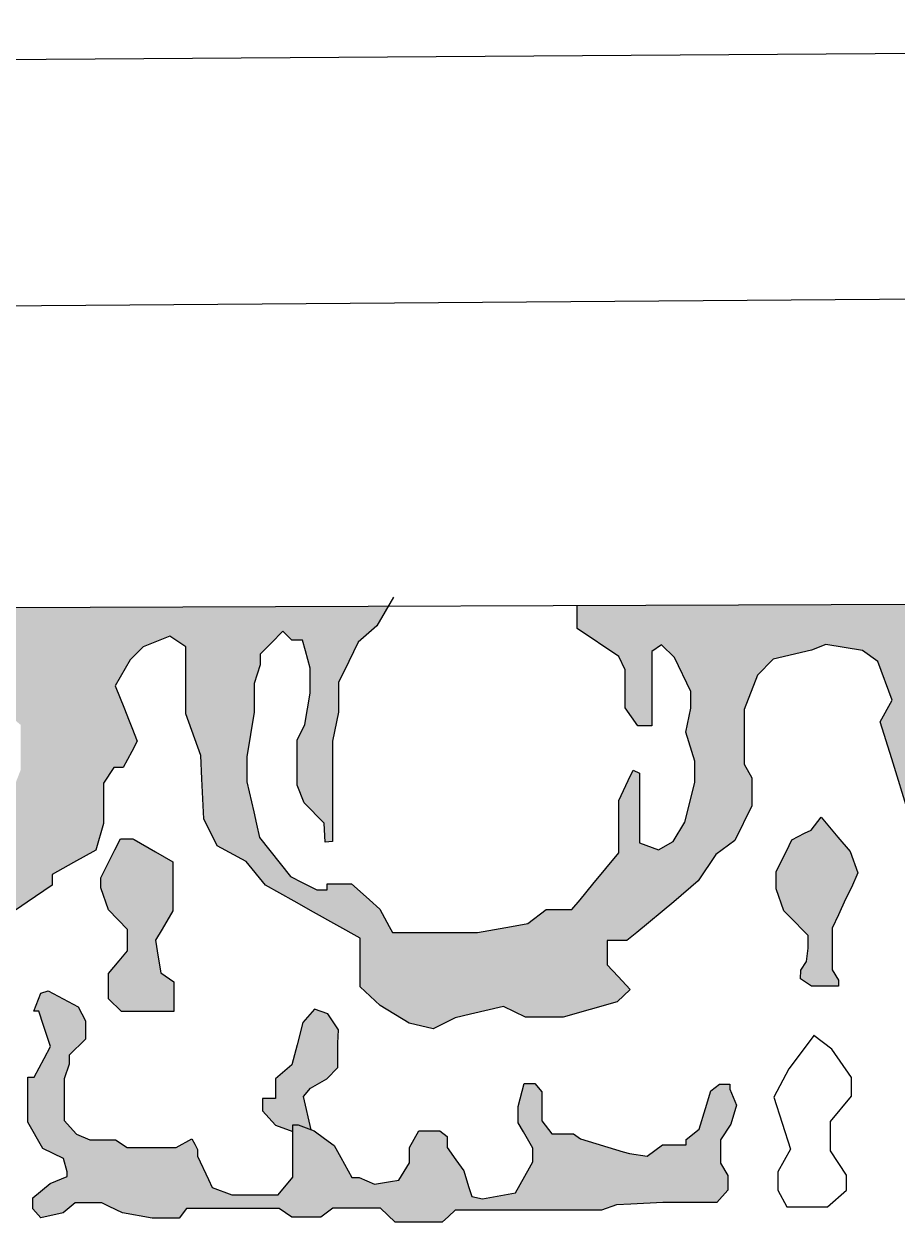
# Model space of a CAD drawing. Header units: inches. Extents: x 155 to 361, y 91 to 381.
# Drawn here: x 334.198 to 335.371, y 294.935 to 296.545 of the extents above; entities that cross this region are included whole.
import ezdxf

# ---------------------------------------------------------------- set-up
doc = ezdxf.new("R2010")
doc.units = ezdxf.units.IN
doc.header["$MEASUREMENT"] = 0
doc.layers.add('çziigi', color=10, linetype='Continuous')

msp = doc.modelspace()

# ---------------------------------------------------------------- hatches: boundary and pattern name
at = {"layer": 'çziigi'}
h = msp.add_hatch(color=256, dxfattribs=at)
h.dxf.hatch_style = 1
h.paths.add_polyline_path([(338.5759, 295.6747), (338.5759, 295.7039), (338.5662, 295.7284), (338.5564, 295.7528), (338.5424, 295.7672), (338.5424, 295.777), (339.0693, 295.779), (339.0693, 295.7568), (339.0503, 295.7268), (339.0381, 295.7074), (339.0265, 295.689), (339.0265, 295.6619), (339.0294, 295.5526), (339.0389, 295.5202), (339.0665, 295.4613), (339.0744, 295.4446), (339.1014, 295.4257), (339.1552, 295.3737), (339.1897, 295.3579), (339.2116, 295.3516), (339.2193, 295.2652), (339.1939, 295.2806), (339.1521, 295.2966), (339.1219, 295.3267), (339.0557, 295.3647), (339.0106, 295.4021), (338.9843, 295.4405), (338.9727, 295.4855), (338.9727, 295.5426), (338.9529, 295.5662), (338.9307, 295.5927), (338.9189, 295.6324), (338.9189, 295.6637), (338.9309, 295.6955), (338.9038, 295.7058), (338.8662, 295.7201), (338.837, 295.7201), (338.8276, 295.7015), (338.8035, 295.7015), (338.7809, 295.7015), (338.765, 295.7142), (338.7419, 295.7142), (338.7309, 295.6933), (338.7178, 295.6428), (338.7126, 295.6232), (338.7126, 295.5945), (338.7126, 295.5731), (338.7244, 295.5473), (338.7346, 295.5248), (338.7309, 295.4946), (338.729, 295.4786), (338.7057, 295.4786), (338.6771, 295.4786), (338.6298, 295.4516), (338.61, 295.4208), (338.571, 295.3879), (338.5448, 295.3658), (338.4917, 295.3437), (338.4495, 295.3262), (338.4252, 295.2954), (338.395, 295.2729), (338.3702, 295.2545), (338.3598, 295.2564), (338.356, 295.3507), (338.3695, 295.3507), (338.3932, 295.3612), (338.4342, 295.3793), (338.4555, 295.4024), (338.4663, 295.4141), (338.4847, 295.4417), (338.5216, 295.4971), (338.5292, 295.5212), (338.5385, 295.5504), (338.5619, 295.5745), (338.5619, 295.6362)])
h.paths.add_polyline_path([(337.6591, 295.7265), (337.6485, 295.7518), (337.6485, 295.7736), (338.16, 295.7755), (338.1518, 295.7377), (338.1304, 295.7171), (338.1234, 295.6805), (338.1234, 295.6545), (338.1234, 295.6238), (338.1445, 295.5395), (338.1612, 295.5103), (338.1612, 295.4889), (338.1799, 295.4559), (338.2068, 295.4364), (338.2289, 295.4204), (338.2461, 295.4079), (338.2761, 295.3666), (338.3111, 295.3507), (338.338, 295.3507), (338.356, 295.3507), (338.3598, 295.2564), (338.328, 295.2625), (338.295, 295.2828), (338.2664, 295.3234), (338.2505, 295.3461), (338.202, 295.3542), (338.1444, 295.3718), (338.1207, 295.4026), (338.0918, 295.4402), (338.0773, 295.4591), (338.0504, 295.48), (338.0261, 295.4989), (338.0261, 295.5195), (337.9898, 295.5697), (337.9497, 295.5845), (337.9236, 295.5942), (337.8887, 295.5942), (337.8618, 295.5681), (337.8418, 295.5487), (337.8418, 295.5093), (337.8525, 295.4638), (337.8386, 295.4389), (337.8001, 295.4224), (337.7636, 295.4067), (337.7172, 295.3869), (337.6812, 295.3715), (337.6435, 295.3373), (337.6076, 295.3047), (337.5913, 295.2701), (337.578, 295.2422), (337.5446, 295.2422), (337.5248, 295.2608), (337.51, 295.2669), (337.4936, 295.353), (337.5105, 295.3499), (337.547, 295.3499), (337.5741, 295.3622), (337.5995, 295.3935), (337.621, 295.4199), (337.6537, 295.4553), (337.6742, 295.4775), (337.7063, 295.5121), (337.7063, 295.5284), (337.7063, 295.5655), (337.718, 295.6269), (337.718, 295.6611), (337.6968, 295.6858)])
h.paths.add_polyline_path([(337.1136, 295.6624), (337.1136, 295.6921), (337.1015, 295.7345), (337.0888, 295.7345), (337.0707, 295.7164), (337.0515, 295.6972), (337.0279, 295.6972), (337.0086, 295.7203), (336.9987, 295.6956), (336.9768, 295.6648), (336.9724, 295.6412), (336.9724, 295.5973), (336.9561, 295.4957), (336.9305, 295.4562), (336.9132, 295.4296), (336.8969, 295.4045), (336.8575, 295.3855), (336.8295, 295.3721), (336.785, 295.3324), (336.755, 295.3057), (336.7438, 295.2717), (336.7315, 295.2539), (336.6953, 295.2406), (336.6625, 295.2406), (336.6246, 295.2406), (336.6094, 295.241), (336.6071, 295.3354), (336.6422, 295.3354), (336.6722, 295.3589), (336.6841, 295.3682), (336.7416, 295.3832), (336.7657, 295.3895), (336.796, 295.4301), (336.8206, 295.463), (336.8397, 295.4885), (336.8397, 295.5331), (336.8204, 295.5912), (336.8204, 295.624), (336.8204, 295.6493), (336.8204, 295.6803), (336.8204, 295.7084), (336.7932, 295.7318), (336.7755, 295.7471), (336.7754, 295.7702), (337.3217, 295.7723), (337.3353, 295.7325), (337.3136, 295.7251), (337.3035, 295.6901), (337.2942, 295.658), (337.2849, 295.6255), (337.2876, 295.6041), (337.2926, 295.564), (337.3013, 295.4955), (337.3212, 295.4689), (337.3334, 295.4525), (337.3509, 295.4291), (337.3878, 295.4076), (337.4107, 295.3942), (337.4279, 295.3728), (337.4627, 295.3587), (337.4936, 295.353), (337.51, 295.2669), (337.4929, 295.274), (337.4665, 295.2641), (337.4466, 295.2566), (337.427, 295.2566), (337.411, 295.2921), (337.3995, 295.3178), (337.3428, 295.3487), (337.3137, 295.3729), (337.2818, 295.385), (337.2492, 295.3973), (337.2032, 295.441), (337.1768, 295.5076), (337.1616, 295.5458), (337.1284, 295.5954), (337.1136, 295.6176)])
h.paths.add_polyline_path([(336.2411, 295.6353), (336.23, 295.6996), (336.2054, 295.7263), (336.1798, 295.7391), (336.1581, 295.7296), (336.1425, 295.7068), (336.118, 295.7068), (336.1024, 295.7068), (336.074, 295.7146), (336.0506, 295.6968), (336.0387, 295.6877), (336.0501, 295.6434), (336.0569, 295.6168), (336.0569, 295.5441), (336.0394, 295.5035), (336.0148, 295.446), (335.9893, 295.4172), (335.9603, 295.4011), (335.9023, 295.3687), (335.8536, 295.3416), (335.8322, 295.3147), (335.7999, 295.2947), (335.8071, 295.2674), (335.8102, 295.2557), (335.7653, 295.2238), (335.7296, 295.2238), (335.6996, 295.2355), (335.6826, 295.2302), (335.6826, 295.3648), (335.7172, 295.35), (335.7406, 295.35), (335.7646, 295.3646), (335.8084, 295.381), (335.8339, 295.3905), (335.8617, 295.409), (335.8927, 295.4517), (335.902, 295.4786), (335.9065, 295.4915), (335.9222, 295.5366), (335.93, 295.5589), (335.93, 295.5738), (335.9061, 295.6465), (335.8985, 295.6697), (335.8879, 295.702), (335.8693, 295.7248), (335.8587, 295.7378), (335.8508, 295.7475), (335.8507, 295.7667), (336.4461, 295.769), (336.4488, 295.7433), (336.4355, 295.7418), (336.4291, 295.7152), (336.4204, 295.6783), (336.4109, 295.6383), (336.4025, 295.6031), (336.3945, 295.5692), (336.3945, 295.5362), (336.4207, 295.48), (336.4311, 295.4576), (336.4582, 295.4237), (336.4739, 295.4041), (336.4923, 295.3811), (336.5447, 295.357), (336.6019, 295.3354), (336.6071, 295.3354), (336.6094, 295.241), (336.5828, 295.2417), (336.5522, 295.2417), (336.531, 295.2333), (336.4881, 295.264), (336.4698, 295.2918), (336.4414, 295.3146), (336.4176, 295.3337), (336.3503, 295.3771), (336.3036, 295.4073), (336.2818, 295.4411), (336.2547, 295.4833), (336.2547, 295.5413), (336.2547, 295.578), (336.2547, 295.6109)])
h.paths.add_polyline_path([(334.9413, 295.7556), (334.9413, 295.7632), (335.5781, 295.7656), (335.5826, 295.7506), (335.5745, 295.7319), (335.5622, 295.7167), (335.5524, 295.7046), (335.5401, 295.6893), (335.5239, 295.6693), (335.5239, 295.66), (335.506, 295.66), (335.4943, 295.66), (335.4669, 295.66), (335.4452, 295.6325), (335.4452, 295.6167), (335.4452, 295.5957), (335.4452, 295.5624), (335.4575, 295.5396), (335.4702, 295.516), (335.4809, 295.516), (335.4996, 295.5028), (335.5159, 295.4913), (335.5406, 295.4476), (335.5553, 295.4217), (335.5704, 295.4067), (335.6007, 295.3768), (335.6196, 295.3705), (335.6587, 295.3705), (335.6693, 295.3705), (335.6826, 295.3648), (335.6826, 295.2302), (335.6745, 295.2277), (335.6517, 295.2277), (335.606, 295.2577), (335.6132, 295.2867), (335.6132, 295.3078), (335.5893, 295.3223), (335.5536, 295.3439), (335.5182, 295.3653), (335.4683, 295.3792), (335.4344, 295.4226), (335.4074, 295.4571), (335.3871, 295.483), (335.3642, 295.5574), (335.3488, 295.6073), (335.3647, 295.6365), (335.3457, 295.6884), (335.3251, 295.7029), (335.2756, 295.7113), (335.2566, 295.7035), (335.2048, 295.6912), (335.1837, 295.6701), (335.1658, 295.6239), (335.1658, 295.6), (335.1658, 295.5504), (335.1764, 295.5321), (335.1764, 295.4942), (335.1535, 295.4477), (335.1279, 295.4288), (335.1039, 295.3937), (335.0716, 295.3653), (335.0215, 295.3242), (335.0082, 295.3133), (334.982, 295.3133), (334.982, 295.2808), (334.9964, 295.2652), (335.0129, 295.2475), (334.9952, 295.2311), (334.9228, 295.2103), (334.8721, 295.2103), (334.8426, 295.2248), (334.798, 295.2142), (334.7777, 295.2094), (334.7479, 295.1948), (334.7156, 295.2025), (334.6766, 295.2259), (334.6499, 295.251), (334.6499, 295.2894), (334.6499, 295.3164), (334.5873, 295.3514), (334.5611, 295.3661), (334.5224, 295.3878), (334.4965, 295.4193), (334.4577, 295.4405), (334.4398, 295.4769), (334.437, 295.5306), (334.4359, 295.5619), (334.4157, 295.6179), (334.4157, 295.6772), (334.4157, 295.708), (334.3939, 295.7225), (334.3581, 295.708), (334.3407, 295.6906), (334.3205, 295.6554), (334.3329, 295.6246), (334.3383, 295.611), (334.3428, 295.5997), (334.3502, 295.5812), (334.3429, 295.5675), (334.3314, 295.546), (334.3189, 295.546), (334.3049, 295.525), (334.3049, 295.5099), (334.3049, 295.4791), (334.3049, 295.4707), (334.2947, 295.4348), (334.2645, 295.418), (334.2358, 295.4021), (334.2358, 295.3878), (334.2023, 295.3649), (334.1721, 295.3442), (334.1178, 295.3442), (334.087, 295.3442), (334.0219, 295.3099), (334.0029, 295.2903), (334.0224, 295.2713), (334.0482, 295.2635), (334.0482, 295.2545), (334.0499, 295.2349), (334.0258, 295.2243), (334.0067, 295.2158), (333.9866, 295.2158), (333.8797, 295.2132), (333.8346, 295.2132), (333.8346, 295.2511), (333.8346, 295.271), (333.8084, 295.2917), (333.7861, 295.3094), (333.7614, 295.3296), (333.7109, 295.3522), (333.6937, 295.3522), (333.6513, 295.3522), (333.626, 295.3738), (333.6003, 295.3958), (333.5574, 295.4144), (333.5247, 295.3964), (333.5247, 295.3594), (333.5102, 295.3278), (333.4983, 295.3017), (333.4732, 295.3017), (333.4506, 295.3152), (333.4317, 295.3603), (333.4216, 295.3844), (333.4118, 295.4076), (333.3934, 295.3998), (333.3786, 295.3936), (333.3488, 295.3811), (333.3278, 295.3531), (333.3155, 295.3366), (333.2988, 295.3144), (333.2719, 295.3144), (333.2403, 295.3144), (333.2186, 295.3269), (333.1942, 295.3756), (333.1942, 295.4117), (333.2312, 295.4505), (333.2583, 295.4713), (333.298, 295.5836), (333.3151, 295.6321), (333.3211, 295.6492), (333.3211, 295.6936), (333.2952, 295.718), (333.2828, 295.7297), (333.2828, 295.7569), (333.7374, 295.7586), (333.7474, 295.738), (333.7346, 295.6997), (333.7091, 295.6778), (333.7091, 295.6432), (333.7091, 295.6158), (333.7091, 295.5802), (333.6607, 295.5638), (333.6607, 295.6313), (333.6607, 295.6742), (333.6434, 295.6742), (333.6215, 295.6742), (333.6132, 295.6304), (333.6073, 295.5985), (333.6024, 295.5727), (333.6024, 295.5173), (333.6187, 295.49), (333.6306, 295.4699), (333.6662, 295.4517), (333.7, 295.4343), (333.7334, 295.4171), (333.7954, 295.3852), (333.8193, 295.3728), (333.8487, 295.3504), (333.898, 295.3504), (333.9345, 295.3504), (333.971, 295.3504), (333.9929, 295.3504), (334.0139, 295.3504), (334.0714, 295.375), (334.092, 295.3839), (334.14, 295.4044), (334.159, 295.4535), (334.1678, 295.4762), (334.1839, 295.5177), (334.1936, 295.5427), (334.1936, 295.5729), (334.1936, 295.603), (334.1645, 295.6277), (334.1379, 295.6502), (334.1152, 295.6979), (334.0973, 295.7357), (334.0806, 295.7357), (334.0728, 295.7599), (334.6874, 295.7622), (334.6722, 295.7361), (334.6473, 295.7141), (334.6346, 295.6881), (334.6209, 295.6602), (334.6209, 295.6204), (334.6126, 295.5811), (334.6126, 295.5511), (334.6126, 295.5135), (334.6126, 295.47), (334.6126, 295.4463), (334.6028, 295.4457), (334.6013, 295.471), (334.5744, 295.4983), (334.5652, 295.522), (334.5652, 295.5468), (334.5652, 295.5827), (334.5756, 295.6035), (334.5825, 295.6458), (334.5825, 295.6793), (334.5762, 295.7025), (334.5722, 295.717), (334.5582, 295.717), (334.5461, 295.729), (334.53, 295.7128), (334.5156, 295.6982), (334.5156, 295.684), (334.5073, 295.6585), (334.5073, 295.6204), (334.4975, 295.5602), (334.4975, 295.5267), (334.5067, 295.4862), (334.5105, 295.4696), (334.5146, 295.4516), (334.556, 295.3993), (334.5721, 295.3912), (334.5918, 295.3814), (334.6057, 295.3814), (334.6057, 295.3895), (334.6167, 295.3895), (334.6306, 295.3895), (334.6381, 295.3895), (334.6537, 295.3756), (334.6625, 295.3678), (334.6764, 295.3555), (334.689, 295.3323), (334.6935, 295.324), (334.7237, 295.324), (334.7827, 295.324), (334.8076, 295.324), (334.8533, 295.3323), (334.875, 295.3362), (334.8996, 295.3548), (334.9343, 295.3548), (334.9453, 295.3681), (334.9626, 295.3891), (334.9974, 295.4311), (334.9974, 295.4594), (334.9974, 295.5013), (335.0102, 295.5284), (335.0167, 295.5422), (335.0254, 295.5381), (335.0254, 295.503), (335.0254, 295.4724), (335.0254, 295.4579), (335.0254, 295.4446), (335.0507, 295.4354), (335.0704, 295.4464), (335.086, 295.4724), (335.0941, 295.5042), (335.0997, 295.5262), (335.0997, 295.5545), (335.0877, 295.5932), (335.0941, 295.6255), (335.0941, 295.6481), (335.0721, 295.6938), (335.0547, 295.7105), (335.042, 295.7018), (335.042, 295.6683), (335.042, 295.655), (335.042, 295.6198), (335.042, 295.6018), (335.0229, 295.6018), (335.0061, 295.6261), (335.0061, 295.6521), (335.0061, 295.677), (334.9975, 295.6949), (334.9413, 295.7325)])
h.paths.add_polyline_path([(333.5527, 295.5065), (333.544, 295.5278), (333.5376, 295.5434), (333.5358, 295.5662), (333.5234, 295.5945), (333.512, 295.6203), (333.5045, 295.5951), (333.5017, 295.5785), (333.4971, 295.5504), (333.4971, 295.5358), (333.4971, 295.516), (333.4971, 295.5022), (333.4883, 295.4858), (333.4805, 295.4713), (333.4805, 295.456), (333.4865, 295.4436), (333.501, 295.4312), (333.5131, 295.4312), (333.5326, 295.4408), (333.5527, 295.4767), (333.5527, 295.4859)], flags=16)
h = msp.add_hatch(color=256, dxfattribs=at)
h.dxf.hatch_style = 1
h.paths.add_polyline_path([(334.3015, 295.3976), (334.3126, 295.4198), (334.3203, 295.4352), (334.3277, 295.45), (334.3444, 295.45), (334.3459, 295.4491), (334.3748, 295.4324), (334.3979, 295.419), (334.3979, 295.3851), (334.3979, 295.3532), (334.3836, 295.3288), (334.3749, 295.3139), (334.3785, 295.2911), (334.3818, 295.2697), (334.3992, 295.2578), (334.3992, 295.2371), (334.3992, 295.2179), (334.3555, 295.2179), (334.3289, 295.2179), (334.3118, 295.2349), (334.3118, 295.2689), (334.3259, 295.2859), (334.3373, 295.2997), (334.3373, 295.3281), (334.3118, 295.3547), (334.3015, 295.3843)])
h.paths.add_polyline_path([(335.2226, 295.4336), (335.23, 295.4487), (335.2472, 295.4574), (335.256, 295.4618), (335.2696, 295.4793), (335.292, 295.4524), (335.3083, 295.433), (335.3189, 295.4041), (335.31, 295.3848), (335.3023, 295.3687), (335.2925, 295.3479), (335.284, 295.3299), (335.284, 295.3163), (335.284, 295.2894), (335.284, 295.2738), (335.2925, 295.2599), (335.2925, 295.2518), (335.2835, 295.2518), (335.2562, 295.2518), (335.2418, 295.2617), (335.2423, 295.2733), (335.2495, 295.285), (335.2521, 295.3029), (335.2521, 295.3203), (335.2266, 295.3459), (335.2192, 295.3532), (335.2091, 295.3826), (335.2091, 295.4063)])
h = msp.add_hatch(color=256, dxfattribs=at)
h.dxf.hatch_style = 1
h.paths.add_polyline_path([(334.5595, 295.023), (334.5595, 295.0473), (334.5595, 295.0656), (334.5665, 295.0656), (334.5878, 295.0577), (334.6021, 295.0473), (334.6148, 295.0381), (334.6239, 295.0216), (334.6386, 294.9949), (334.6487, 294.9949), (334.669, 294.9859), (334.6908, 294.9894), (334.7017, 294.9911), (334.7161, 295.0146), (334.7161, 295.0354), (334.7286, 295.0577), (334.7484, 295.0577), (334.7569, 295.0577), (334.7668, 295.0498), (334.7668, 295.0354), (334.7786, 295.0186), (334.789, 295.0039), (334.7955, 294.983), (334.7997, 294.9693), (334.8143, 294.9661), (334.8584, 294.9745), (334.8772, 295.0077), (334.882, 295.0161), (334.882, 295.0344), (334.8693, 295.0562), (334.8623, 295.0682), (334.8623, 295.0904), (334.8703, 295.1211), (334.8847, 295.1211), (334.8941, 295.1102), (334.8941, 295.0849), (334.8941, 295.0711), (334.9075, 295.0537), (334.9367, 295.0537), (334.9461, 295.0468), (335.0033, 295.0295), (335.0116, 295.027), (335.0355, 295.0235), (335.0563, 295.0389), (335.088, 295.0389), (335.088, 295.0458), (335.1053, 295.0597), (335.1138, 295.0874), (335.1211, 295.1115), (335.1326, 295.1201), (335.1465, 295.1201), (335.1465, 295.1136), (335.1554, 295.0919), (335.1479, 295.0666), (335.1341, 295.0453), (335.1341, 295.03), (335.1341, 295.0141), (335.144, 294.9978), (335.144, 294.978), (335.1291, 294.9612), (335.0925, 294.9612), (335.0568, 294.9612), (335.0137, 294.9592), (334.9942, 294.9583), (334.9741, 294.9508), (334.9473, 294.9508), (334.9027, 294.9508), (334.8814, 294.9508), (334.8492, 294.9508), (334.8324, 294.9508), (334.8055, 294.9508), (334.7961, 294.9508), (334.7773, 294.9508), (334.7684, 294.9427), (334.7599, 294.935), (334.7243, 294.935), (334.697, 294.935), (334.6772, 294.9536), (334.6564, 294.9536), (334.6272, 294.9536), (334.6133, 294.9536), (334.597, 294.9417), (334.5841, 294.9417), (334.5578, 294.9417), (334.541, 294.9531), (334.5042, 294.9531), (334.4928, 294.9531), (334.4532, 294.9531), (334.4299, 294.9531), (334.4165, 294.9531), (334.4066, 294.9402), (334.3704, 294.9402), (334.3303, 294.9472), (334.3125, 294.9561), (334.3026, 294.961), (334.2812, 294.961), (334.2669, 294.961), (334.2505, 294.9472), (334.2208, 294.9407), (334.2099, 294.9526), (334.2099, 294.9675), (334.2332, 294.9868), (334.256, 294.9962), (334.256, 295.0026), (334.251, 295.0204), (334.2233, 295.0338), (334.2034, 295.0691), (334.2034, 295.0973), (334.2034, 295.1295), (334.2118, 295.1295), (334.2252, 295.1547), (334.2337, 295.1709), (334.2242, 295.1993), (334.2178, 295.2183), (334.2113, 295.2183), (334.2207, 295.2424), (334.2305, 295.2459), (334.2707, 295.2242), (334.2806, 295.2054), (334.2806, 295.1806), (334.2588, 295.1593), (334.2588, 295.1474), (334.2518, 295.1276), (334.2518, 295.1034), (334.2518, 295.0716), (334.2687, 295.0532), (334.2865, 295.0453), (334.3212, 295.0453), (334.3366, 295.0354), (334.3643, 295.0354), (334.3911, 295.0354), (334.4025, 295.0354), (334.4238, 295.0468), (334.4276, 295.0397), (334.4313, 295.0327), (334.4313, 295.0235), (334.4461, 294.9924), (334.4511, 294.9816), (334.4773, 294.9716), (334.5065, 294.9716), (334.5194, 294.9716), (334.5397, 294.9716), (334.5595, 294.9953)])
h.paths.add_polyline_path([(333.8809, 295.1785), (333.8856, 295.195), (333.8668, 295.2004), (333.8346, 295.2132), (333.8797, 295.2132), (333.9866, 295.2158), (333.9938, 295.2158), (333.9938, 295.1965), (333.9491, 295.1965), (333.9491, 295.1832), (333.9491, 295.1503), (333.9303, 295.1237), (333.8809, 295.1347), (333.8809, 295.148)])
h.paths.add_polyline_path([(334.0651, 295.0808), (334.0651, 295.0958), (334.0651, 295.1186), (334.0525, 295.1296), (334.0525, 295.1603), (334.0793, 295.1603), (334.0793, 295.1784), (334.0667, 295.206), (334.0929, 295.218), (334.1031, 295.1958), (334.1135, 295.173), (334.1265, 295.1447), (334.1431, 295.1107), (334.1305, 295.0792), (334.1235, 295.0618), (334.1235, 295.043), (334.1037, 295.0162), (334.1037, 294.9973), (334.1037, 294.9863), (334.1202, 294.9658), (334.0478, 294.9658), (334.0651, 294.9942), (334.0651, 295.0186), (334.054, 295.0312), (334.054, 295.0698), (334.0651, 295.0698)])
h = msp.add_hatch(color=256, dxfattribs=at)
h.dxf.hatch_style = 1
h.paths.add_polyline_path([(334.558, 295.1465), (334.565, 295.1733), (334.5728, 295.2034), (334.5885, 295.2213), (334.6064, 295.215), (334.6206, 295.1934), (334.6196, 295.1755), (334.6196, 295.1427), (334.6049, 295.1273), (334.5829, 295.1148), (334.5735, 295.1038), (334.5839, 295.0591), (334.5665, 295.0656), (334.5595, 295.0656), (334.5595, 295.0565), (334.5361, 295.065), (334.5184, 295.0843), (334.5184, 295.1011), (334.5361, 295.1011), (334.5361, 295.1276)])

# ---------------------------------------------------------------- linework, layer by layer
for p, q in [((341.1476, 296.545), (332.6966, 296.4864)), ((341.8908, 296.2258), (332.7117, 296.1544)), ((341.6609, 295.7889), (332.7393, 295.7548)), ((334.6948, 295.7748), (334.6722, 295.7361)), ((334.9413, 295.7556), (334.9413, 295.7632)), ((334.9413, 295.7325), (334.9413, 295.7556)), ((334.5461, 295.729), (334.53, 295.7128)), ((334.5582, 295.717), (334.5461, 295.729)), ((334.6722, 295.7361), (334.6473, 295.7141)), ((334.9975, 295.6949), (334.9413, 295.7325)), ((334.3939, 295.7225), (334.3581, 295.708)), ((334.4157, 295.708), (334.3939, 295.7225)), ((334.53, 295.7128), (334.5156, 295.6982)), ((334.5722, 295.717), (334.5582, 295.717)), ((334.5762, 295.7025), (334.5722, 295.717)), ((334.6473, 295.7141), (334.6346, 295.6881)), ((335.0547, 295.7105), (335.042, 295.7018)), ((335.0721, 295.6938), (335.0547, 295.7105)), ((335.2756, 295.7113), (335.2566, 295.7035)), ((335.3251, 295.7029), (335.2756, 295.7113)), ((334.3581, 295.708), (334.3407, 295.6906)), ((334.4157, 295.6772), (334.4157, 295.708)), ((334.5156, 295.6982), (334.5156, 295.684)), ((334.5825, 295.6793), (334.5762, 295.7025)), ((335.0061, 295.677), (334.9975, 295.6949)), ((335.042, 295.7018), (335.042, 295.6683)), ((335.2566, 295.7035), (335.2048, 295.6912)), ((335.3457, 295.6884), (335.3251, 295.7029)), ((334.3407, 295.6906), (334.3205, 295.6554)), ((334.5156, 295.684), (334.5073, 295.6585)), ((334.5825, 295.6458), (334.5825, 295.6793)), ((334.6346, 295.6881), (334.6209, 295.6602)), ((335.0941, 295.6481), (335.0721, 295.6938)), ((335.2048, 295.6912), (335.1837, 295.6701)), ((335.3647, 295.6365), (335.3457, 295.6884)), ((334.4157, 295.6179), (334.4157, 295.6772)), ((335.0061, 295.6521), (335.0061, 295.677)), ((335.042, 295.6683), (335.042, 295.655)), ((335.1837, 295.6701), (335.1658, 295.6239)), ((334.3205, 295.6554), (334.3329, 295.6246)), ((334.5073, 295.6585), (334.5073, 295.6204)), ((334.6209, 295.6602), (334.6209, 295.6204)), ((335.0061, 295.6261), (335.0061, 295.6521)), ((335.042, 295.655), (335.042, 295.6198)), ((335.0941, 295.6255), (335.0941, 295.6481)), ((334.5756, 295.6035), (334.5825, 295.6458)), ((335.3488, 295.6073), (335.3647, 295.6365)), ((334.3329, 295.6246), (334.3383, 295.611)), ((334.4359, 295.5619), (334.4157, 295.6179)), ((334.5073, 295.6204), (334.4975, 295.5602)), ((334.6209, 295.6204), (334.6126, 295.5811)), ((335.0229, 295.6018), (335.0061, 295.6261)), ((335.042, 295.6198), (335.042, 295.6018)), ((335.0877, 295.5932), (335.0941, 295.6255)), ((335.1658, 295.6239), (335.1658, 295.6)), ((334.3383, 295.611), (334.3428, 295.5997)), ((334.3428, 295.5997), (334.3502, 295.5812)), ((334.5652, 295.5827), (334.5756, 295.6035)), ((335.042, 295.6018), (335.0229, 295.6018)), ((335.1658, 295.6), (335.1658, 295.5504)), ((335.3642, 295.5574), (335.3488, 295.6073)), ((334.5652, 295.5468), (334.5652, 295.5827)), ((335.0997, 295.5545), (335.0877, 295.5932)), ((334.3429, 295.5675), (334.3314, 295.546)), ((334.3502, 295.5812), (334.3429, 295.5675)), ((334.3429, 295.5675), (334.3429, 295.5675)), ((334.6126, 295.5811), (334.6126, 295.5511)), ((334.437, 295.5306), (334.4359, 295.5619)), ((334.4975, 295.5602), (334.4975, 295.5267)), ((334.6126, 295.5511), (334.6126, 295.5135)), ((335.0997, 295.5262), (335.0997, 295.5545)), ((335.1658, 295.5504), (335.1764, 295.5321)), ((335.3871, 295.483), (335.3642, 295.5574)), ((334.3189, 295.546), (334.3049, 295.525)), ((334.3314, 295.546), (334.3189, 295.546)), ((334.5652, 295.522), (334.5652, 295.5468)), ((335.0102, 295.5284), (335.0167, 295.5422)), ((335.0167, 295.5422), (335.0254, 295.5381)), ((335.0254, 295.5381), (335.0254, 295.503)), ((334.3049, 295.525), (334.3049, 295.5099)), ((334.4398, 295.4769), (334.437, 295.5306)), ((334.4975, 295.5267), (334.5067, 295.4862)), ((334.5744, 295.4983), (334.5652, 295.522)), ((334.9974, 295.5013), (335.0102, 295.5284)), ((335.0941, 295.5042), (335.0997, 295.5262)), ((335.1764, 295.5321), (335.1764, 295.4942)), ((334.3049, 295.5099), (334.3049, 295.4791)), ((334.6126, 295.5135), (334.6126, 295.47)), ((334.9974, 295.4594), (334.9974, 295.5013)), ((335.0254, 295.503), (335.0254, 295.4724)), ((335.086, 295.4724), (335.0941, 295.5042)), ((334.5067, 295.4862), (334.5105, 295.4696)), ((334.6013, 295.471), (334.5744, 295.4983)), ((335.1764, 295.4942), (335.1535, 295.4477)), ((334.3049, 295.4707), (334.2947, 295.4348)), ((334.3049, 295.4791), (334.3049, 295.4707)), ((334.4577, 295.4405), (334.4398, 295.4769)), ((334.5105, 295.4696), (334.5146, 295.4516)), ((334.6028, 295.4457), (334.6013, 295.471)), ((334.6126, 295.47), (334.6126, 295.4463)), ((335.0254, 295.4724), (335.0254, 295.4579)), ((335.0704, 295.4464), (335.086, 295.4724)), ((335.256, 295.4618), (335.2696, 295.4793)), ((335.2696, 295.4793), (335.292, 295.4524)), ((334.9974, 295.4311), (334.9974, 295.4594)), ((335.0254, 295.4579), (335.0254, 295.4446)), ((335.23, 295.4487), (335.2472, 295.4574)), ((335.2472, 295.4574), (335.256, 295.4618)), ((334.3203, 295.4352), (334.3277, 295.45)), ((334.3277, 295.45), (334.3444, 295.45)), ((334.3444, 295.45), (334.3459, 295.4491)), ((334.3459, 295.4491), (334.3748, 295.4324)), ((334.4965, 295.4193), (334.4577, 295.4405)), ((334.5146, 295.4516), (334.556, 295.3993)), ((334.6126, 295.4463), (334.6028, 295.4457)), ((335.0254, 295.4446), (335.0507, 295.4354)), ((335.0507, 295.4354), (335.0704, 295.4464)), ((335.1535, 295.4477), (335.1279, 295.4288)), ((335.2226, 295.4336), (335.23, 295.4487)), ((335.292, 295.4524), (335.3083, 295.433)), ((334.2947, 295.4348), (334.2645, 295.418)), ((334.3126, 295.4198), (334.3203, 295.4352)), ((334.3748, 295.4324), (334.3979, 295.419)), ((334.9626, 295.3891), (334.9974, 295.4311)), ((335.1279, 295.4288), (335.1039, 295.3937)), ((335.2091, 295.4063), (335.2226, 295.4336)), ((335.3083, 295.433), (335.3189, 295.4041)), ((334.2645, 295.418), (334.2358, 295.4021)), ((334.3015, 295.3976), (334.3126, 295.4198)), ((334.3979, 295.419), (334.3979, 295.3851)), ((334.5224, 295.3878), (334.4965, 295.4193)), ((335.2091, 295.3826), (335.2091, 295.4063)), ((334.2358, 295.4021), (334.2358, 295.3878)), ((334.3015, 295.3843), (334.3015, 295.3976)), ((334.556, 295.3993), (334.5721, 295.3912)), ((334.5721, 295.3912), (334.5918, 295.3814)), ((334.6057, 295.3814), (334.6057, 295.3895)), ((334.6057, 295.3895), (334.6167, 295.3895)), ((334.6167, 295.3895), (334.6306, 295.3895)), ((334.6306, 295.3895), (334.6381, 295.3895)), ((334.6381, 295.3895), (334.6381, 295.3895)), ((334.6381, 295.3895), (334.6537, 295.3756)), ((334.9453, 295.3681), (334.9626, 295.3891)), ((335.1039, 295.3937), (335.0716, 295.3653)), ((335.3189, 295.4041), (335.31, 295.3848)), ((334.2358, 295.3878), (334.2023, 295.3649)), ((334.3118, 295.3547), (334.3015, 295.3843)), ((334.3979, 295.3851), (334.3979, 295.3532)), ((334.5611, 295.3661), (334.5224, 295.3878)), ((334.5918, 295.3814), (334.6057, 295.3814)), ((334.6537, 295.3756), (334.6625, 295.3678)), ((335.2192, 295.3532), (335.2091, 295.3826)), ((335.31, 295.3848), (335.3023, 295.3687)), ((334.2023, 295.3649), (334.1721, 295.3442)), ((334.5873, 295.3514), (334.5611, 295.3661)), ((334.6625, 295.3678), (334.6625, 295.3678)), ((334.6625, 295.3678), (334.6764, 295.3555)), ((334.9343, 295.3548), (334.9453, 295.3681)), ((335.0716, 295.3653), (335.0215, 295.3242)), ((335.3023, 295.3687), (335.2925, 295.3479)), ((334.3373, 295.3281), (334.3118, 295.3547)), ((334.3979, 295.3532), (334.3836, 295.3288)), ((334.6499, 295.3164), (334.5873, 295.3514)), ((334.6764, 295.3555), (334.689, 295.3323)), ((334.875, 295.3362), (334.8996, 295.3548)), ((334.8996, 295.3548), (334.9343, 295.3548)), ((335.2266, 295.3459), (335.2192, 295.3532)), ((335.2521, 295.3203), (335.2266, 295.3459)), ((335.2925, 295.3479), (335.284, 295.3299)), ((334.3373, 295.2997), (334.3373, 295.3281)), ((334.3836, 295.3288), (334.3749, 295.3139)), ((334.689, 295.3323), (334.6935, 295.324)), ((334.8076, 295.324), (334.8533, 295.3323)), ((334.8533, 295.3323), (334.875, 295.3362)), ((335.0215, 295.3242), (335.0082, 295.3133)), ((335.284, 295.3299), (335.284, 295.3163)), ((334.3749, 295.3139), (334.3785, 295.2911)), ((334.6499, 295.2894), (334.6499, 295.3164)), ((334.6935, 295.324), (334.7237, 295.324)), ((334.7237, 295.324), (334.7827, 295.324)), ((334.7827, 295.324), (334.8076, 295.324)), ((335.0082, 295.3133), (334.982, 295.3133)), ((334.982, 295.3133), (334.982, 295.2808)), ((335.2521, 295.3029), (335.2521, 295.3203)), ((335.284, 295.3163), (335.284, 295.2894)), ((334.3259, 295.2859), (334.3373, 295.2997)), ((335.2495, 295.285), (335.2521, 295.3029)), ((334.3118, 295.2689), (334.3259, 295.2859)), ((334.3785, 295.2911), (334.3818, 295.2697)), ((334.6499, 295.251), (334.6499, 295.2894)), ((334.982, 295.2808), (334.9964, 295.2652)), ((335.2423, 295.2733), (335.2495, 295.285)), ((335.284, 295.2894), (335.284, 295.2738)), ((334.3118, 295.2349), (334.3118, 295.2689)), ((334.3818, 295.2697), (334.3992, 295.2578)), ((334.9964, 295.2652), (335.0129, 295.2475)), ((335.2418, 295.2617), (335.2423, 295.2733)), ((335.2562, 295.2518), (335.2418, 295.2617)), ((335.284, 295.2738), (335.2925, 295.2599)), ((335.2925, 295.2599), (335.2925, 295.2518)), ((334.2207, 295.2424), (334.2305, 295.2459)), ((334.2305, 295.2459), (334.2707, 295.2242)), ((334.3992, 295.2578), (334.3992, 295.2371)), ((334.6766, 295.2259), (334.6499, 295.251)), ((335.0129, 295.2475), (334.9952, 295.2311)), ((335.2835, 295.2518), (335.2562, 295.2518)), ((335.2562, 295.2518), (335.2562, 295.2518)), ((335.2925, 295.2518), (335.2835, 295.2518)), ((334.2113, 295.2183), (334.2207, 295.2424)), ((334.3289, 295.2179), (334.3118, 295.2349)), ((334.3992, 295.2371), (334.3992, 295.2179)), ((334.9952, 295.2311), (334.9228, 295.2103)), ((334.2178, 295.2183), (334.2113, 295.2183)), ((334.2242, 295.1993), (334.2178, 295.2183)), ((334.2707, 295.2242), (334.2806, 295.2054)), ((334.3555, 295.2179), (334.3289, 295.2179)), ((334.3992, 295.2179), (334.3555, 295.2179)), ((334.5885, 295.2213), (334.5728, 295.2034)), ((334.6064, 295.215), (334.5885, 295.2213)), ((334.6206, 295.1934), (334.6064, 295.215)), ((334.7156, 295.2025), (334.6766, 295.2259)), ((334.798, 295.2142), (334.7777, 295.2094)), ((334.8426, 295.2248), (334.798, 295.2142)), ((334.8721, 295.2103), (334.8426, 295.2248)), ((334.2337, 295.1709), (334.2242, 295.1993)), ((334.2806, 295.2054), (334.2806, 295.1806)), ((334.5728, 295.2034), (334.565, 295.1733)), ((334.7479, 295.1948), (334.7156, 295.2025)), ((334.7777, 295.2094), (334.7479, 295.1948)), ((334.9228, 295.2103), (334.8721, 295.2103)), ((334.2806, 295.1806), (334.2588, 295.1593)), ((334.6196, 295.1755), (334.6206, 295.1934)), ((335.26, 295.186), (335.2258, 295.1408)), ((335.2837, 295.1675), (335.2597, 295.1856)), ((334.2252, 295.1547), (334.2337, 295.1709)), ((334.565, 295.1733), (334.558, 295.1465)), ((334.6196, 295.1427), (334.6196, 295.1755)), ((335.3103, 295.1293), (335.2837, 295.1675)), ((334.2118, 295.1295), (334.2252, 295.1547)), ((334.2588, 295.1474), (334.2518, 295.1276)), ((334.2588, 295.1593), (334.2588, 295.1474)), ((334.558, 295.1465), (334.5361, 295.1276)), ((334.6049, 295.1273), (334.6196, 295.1427)), ((335.2258, 295.1408), (335.206, 295.1027)), ((334.2034, 295.0973), (334.2034, 295.1295)), ((334.2034, 295.1295), (334.2118, 295.1295)), ((334.2518, 295.1276), (334.2518, 295.1034)), ((334.5361, 295.1276), (334.5361, 295.1011)), ((334.5829, 295.1148), (334.6049, 295.1273)), ((334.8623, 295.0904), (334.8703, 295.1211)), ((334.8703, 295.1211), (334.8703, 295.1211)), ((334.8703, 295.1211), (334.8847, 295.1211)), ((334.8847, 295.1211), (334.8941, 295.1102)), ((335.1211, 295.1115), (335.1326, 295.1201)), ((335.1326, 295.1201), (335.1465, 295.1201)), ((335.1465, 295.1201), (335.1465, 295.1136)), ((335.3103, 295.1044), (335.3103, 295.1293)), ((334.2518, 295.1034), (334.2518, 295.0716)), ((334.5361, 295.1011), (334.5184, 295.1011)), ((334.5184, 295.1011), (334.5184, 295.0843)), ((334.5735, 295.1038), (334.5829, 295.1148)), ((334.5839, 295.0591), (334.5735, 295.1038)), ((334.8941, 295.1102), (334.8941, 295.0849)), ((335.1138, 295.0874), (335.1211, 295.1115)), ((335.1465, 295.1136), (335.1554, 295.0919)), ((335.206, 295.1027), (335.217, 295.068)), ((335.2819, 295.0703), (335.3103, 295.1044)), ((334.2034, 295.0691), (334.2034, 295.0973)), ((334.5184, 295.0843), (334.5361, 295.065)), ((334.8623, 295.0682), (334.8623, 295.0904)), ((334.8941, 295.0849), (334.8941, 295.0711)), ((335.1053, 295.0597), (335.1138, 295.0874)), ((335.1554, 295.0919), (335.1479, 295.0666)), ((334.2233, 295.0338), (334.2034, 295.0691)), ((334.2518, 295.0716), (334.2687, 295.0532)), ((334.8693, 295.0562), (334.8623, 295.0682)), ((334.8941, 295.0711), (334.9075, 295.0537)), ((335.1479, 295.0666), (335.1341, 295.0453)), ((335.217, 295.068), (335.2281, 295.0331)), ((335.2819, 295.0309), (335.2819, 295.0703)), ((334.2687, 295.0532), (334.2865, 295.0453)), ((334.5361, 295.065), (334.5595, 295.0565)), ((334.5595, 295.0473), (334.5595, 295.0656)), ((334.5595, 295.0656), (334.5665, 295.0656)), ((334.5665, 295.0656), (334.5878, 295.0577)), ((334.5878, 295.0577), (334.6021, 295.0473)), ((334.7161, 295.0354), (334.7286, 295.0577)), ((334.7286, 295.0577), (334.7484, 295.0577)), ((334.7484, 295.0577), (334.7569, 295.0577)), ((334.7569, 295.0577), (334.7668, 295.0498)), ((334.882, 295.0344), (334.8693, 295.0562)), ((334.9075, 295.0537), (334.9075, 295.0537)), ((334.9075, 295.0537), (334.9367, 295.0537)), ((334.9367, 295.0537), (334.9461, 295.0468)), ((335.088, 295.0458), (335.1053, 295.0597)), ((334.2865, 295.0453), (334.3212, 295.0453)), ((334.3212, 295.0453), (334.3366, 295.0354)), ((334.3366, 295.0354), (334.3643, 295.0354)), ((334.3643, 295.0354), (334.3911, 295.0354)), ((334.3911, 295.0354), (334.4025, 295.0354)), ((334.4025, 295.0354), (334.4238, 295.0468)), ((334.4238, 295.0468), (334.4276, 295.0397)), ((334.4276, 295.0397), (334.4313, 295.0327)), ((334.5595, 295.023), (334.5595, 295.0473)), ((334.6021, 295.0473), (334.6148, 295.0381)), ((334.6148, 295.0381), (334.6239, 295.0216)), ((334.7161, 295.0146), (334.7161, 295.0354)), ((334.7668, 295.0498), (334.7668, 295.0354)), ((334.7668, 295.0354), (334.7786, 295.0186)), ((334.882, 295.0161), (334.882, 295.0344)), ((334.9461, 295.0468), (335.0033, 295.0295)), ((335.0355, 295.0235), (335.0563, 295.0389)), ((335.0563, 295.0389), (335.088, 295.0389)), ((335.088, 295.0389), (335.088, 295.0458)), ((335.1341, 295.0453), (335.1341, 295.03)), ((334.251, 295.0204), (334.2233, 295.0338)), ((334.256, 295.0026), (334.251, 295.0204)), ((334.4313, 295.0327), (334.4313, 295.0235)), ((334.4313, 295.0235), (334.4461, 294.9924)), ((334.5595, 294.9953), (334.5595, 295.023)), ((334.6239, 295.0216), (334.6386, 294.9949)), ((334.7786, 295.0186), (334.789, 295.0039)), ((335.0033, 295.0295), (335.0033, 295.0295)), ((335.0033, 295.0295), (335.0116, 295.027)), ((335.0116, 295.027), (335.0355, 295.0235)), ((335.1341, 295.03), (335.1341, 295.0141)), ((335.2281, 295.0331), (335.2112, 295.0025)), ((335.3033, 294.9979), (335.2819, 295.0309)), ((334.256, 294.9962), (334.256, 295.0026)), ((334.7017, 294.9911), (334.7161, 295.0146)), ((334.789, 295.0039), (334.7955, 294.983)), ((334.8584, 294.9745), (334.8772, 295.0077)), ((334.8772, 295.0077), (334.882, 295.0161)), ((335.1341, 295.0141), (335.144, 294.9978)), ((335.2112, 295.0025), (335.2112, 294.9777)), ((334.2099, 294.9675), (334.2332, 294.9868)), ((334.2332, 294.9868), (334.256, 294.9962)), ((334.4461, 294.9924), (334.4511, 294.9816)), ((334.5397, 294.9716), (334.5595, 294.9953)), ((334.6386, 294.9949), (334.6487, 294.9949)), ((334.6487, 294.9949), (334.669, 294.9859)), ((334.669, 294.9859), (334.6908, 294.9894)), ((334.6908, 294.9894), (334.7017, 294.9911)), ((335.144, 294.9978), (335.144, 294.978)), ((335.3033, 294.9777), (335.3033, 294.9979)), ((334.4511, 294.9816), (334.4773, 294.9716)), ((334.4773, 294.9716), (334.5065, 294.9716)), ((334.5065, 294.9716), (334.5194, 294.9716)), ((334.5194, 294.9716), (334.5397, 294.9716)), ((334.7955, 294.983), (334.7997, 294.9693)), ((334.8143, 294.9661), (334.8584, 294.9745)), ((335.144, 294.978), (335.1291, 294.9612)), ((335.2112, 294.9777), (335.2234, 294.9557)), ((335.2779, 294.9557), (335.3033, 294.9777)), ((334.2099, 294.9526), (334.2099, 294.9675)), ((334.2669, 294.961), (334.2505, 294.9472)), ((334.2812, 294.961), (334.2669, 294.961)), ((334.3026, 294.961), (334.2812, 294.961)), ((334.3125, 294.9561), (334.3026, 294.961)), ((334.3303, 294.9472), (334.3125, 294.9561)), ((334.7997, 294.9693), (334.8143, 294.9661)), ((334.9942, 294.9583), (334.9741, 294.9508)), ((335.0137, 294.9592), (334.9942, 294.9583)), ((335.0568, 294.9612), (335.0137, 294.9592)), ((335.0925, 294.9612), (335.0568, 294.9612)), ((335.0568, 294.9612), (335.0568, 294.9612)), ((335.1291, 294.9612), (335.0925, 294.9612)), ((335.2234, 294.9557), (335.2779, 294.9557)), ((334.2208, 294.9407), (334.2099, 294.9526)), ((334.2505, 294.9472), (334.2208, 294.9407)), ((334.2505, 294.9472), (334.2505, 294.9472)), ((334.3704, 294.9402), (334.3303, 294.9472)), ((334.4066, 294.9402), (334.3704, 294.9402)), ((334.4165, 294.9531), (334.4066, 294.9402)), ((334.4066, 294.9402), (334.4066, 294.9402)), ((334.4299, 294.9531), (334.4165, 294.9531)), ((334.4532, 294.9531), (334.4299, 294.9531)), ((334.4928, 294.9531), (334.4532, 294.9531)), ((334.5042, 294.9531), (334.4928, 294.9531)), ((334.541, 294.9531), (334.5042, 294.9531)), ((334.5578, 294.9417), (334.541, 294.9531)), ((334.541, 294.9531), (334.541, 294.9531)), ((334.5841, 294.9417), (334.5578, 294.9417)), ((334.597, 294.9417), (334.5841, 294.9417)), ((334.6133, 294.9536), (334.597, 294.9417)), ((334.6272, 294.9536), (334.6133, 294.9536)), ((334.6564, 294.9536), (334.6272, 294.9536)), ((334.6772, 294.9536), (334.6564, 294.9536)), ((334.6564, 294.9536), (334.6564, 294.9536)), ((334.697, 294.935), (334.6772, 294.9536)), ((334.7684, 294.9427), (334.7599, 294.935)), ((334.7773, 294.9508), (334.7684, 294.9427)), ((334.7961, 294.9508), (334.7773, 294.9508)), ((334.8055, 294.9508), (334.7961, 294.9508)), ((334.8324, 294.9508), (334.8055, 294.9508)), ((334.8492, 294.9508), (334.8324, 294.9508)), ((334.8814, 294.9508), (334.8492, 294.9508)), ((334.9027, 294.9508), (334.8814, 294.9508)), ((334.8814, 294.9508), (334.8814, 294.9508)), ((334.9473, 294.9508), (334.9027, 294.9508)), ((334.9741, 294.9508), (334.9473, 294.9508)), ((334.7243, 294.935), (334.697, 294.935)), ((334.7599, 294.935), (334.7243, 294.935)), ((334.7243, 294.935), (334.7243, 294.935))]:
    msp.add_line(p, q, dxfattribs=at)

doc.saveas('drawing.dxf')
